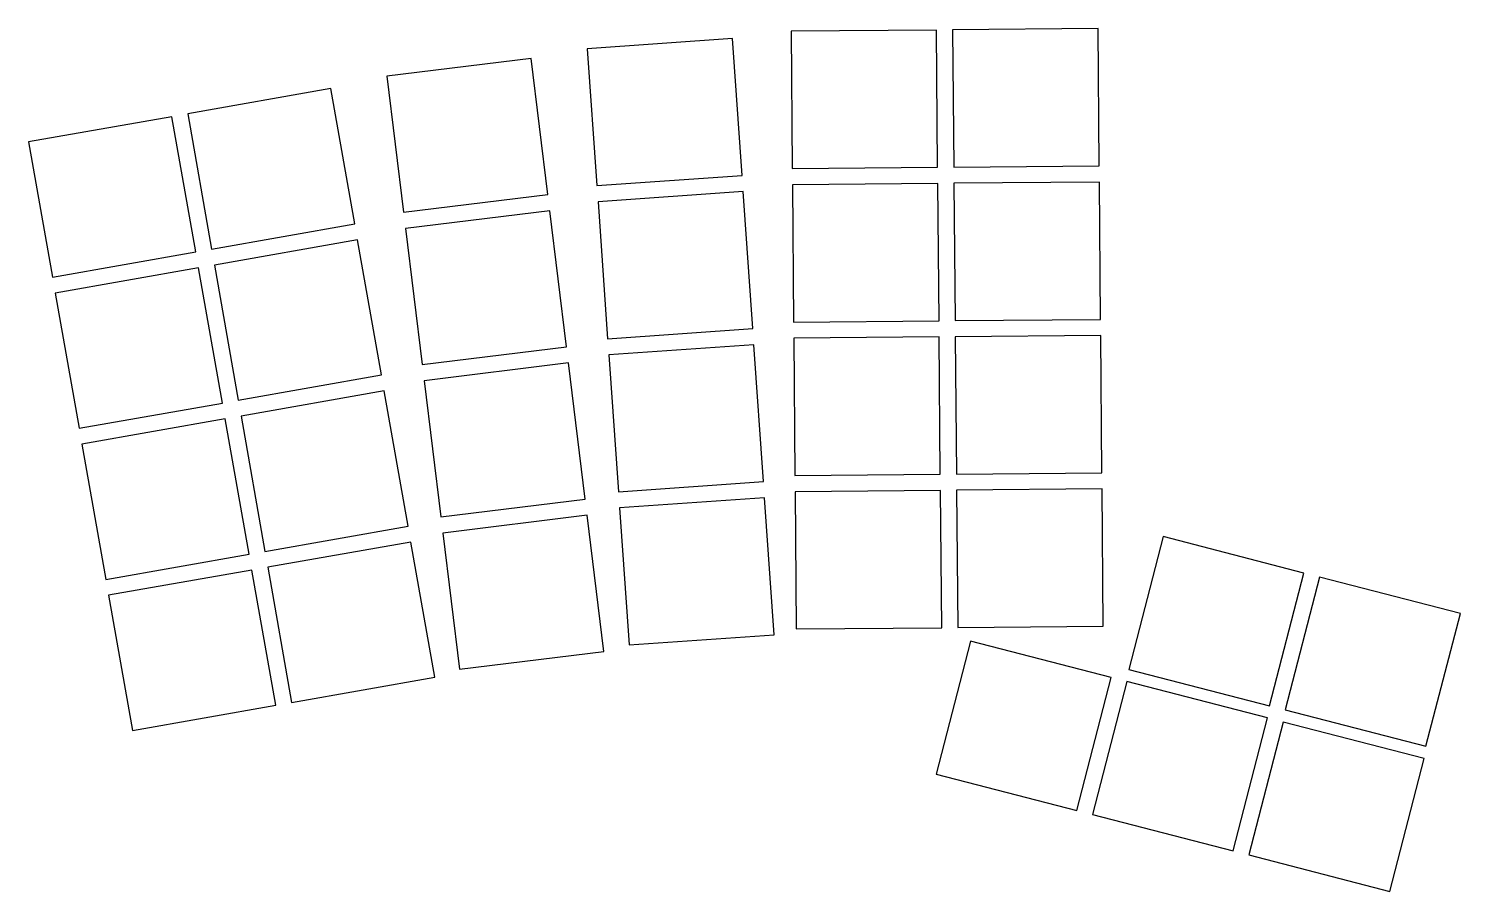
# Model space of a CAD drawing. Header units: millimetres. Extents: x 113 to 290, y -208 to -102.
import ezdxf

# ---------------------------------------------------------------- set-up
doc = ezdxf.new("R2010")
doc.units = ezdxf.units.MM

msp = doc.modelspace()

# ---------------------------------------------------------------- linework, layer by layer
for p, q in [((225.16, -101.81), (207.16, -101.97)), ((207.16, -101.97), (207.31, -118.97)), ((225.31, -118.81), (225.16, -101.81)), ((245.16, -101.64), (227.16, -101.79)), ((227.16, -101.79), (227.31, -118.79)), ((245.31, -118.64), (245.16, -101.64)), ((199.91, -102.86), (181.95, -104.12)), ((181.95, -104.12), (183.14, -121.08)), ((201.1, -119.82), (199.91, -102.86)), ((174.98, -105.32), (157.12, -107.51)), ((177.06, -122.19), (174.98, -105.32)), ((157.12, -107.51), (159.19, -124.38)), ((150.22, -109.07), (132.5, -112.2)), ((153.17, -125.81), (150.22, -109.07)), ((130.53, -112.54), (112.8, -115.67)), ((133.48, -129.29), (130.53, -112.54)), ((132.5, -112.2), (135.45, -128.94)), ((112.8, -115.67), (115.75, -132.41)), ((227.31, -118.79), (245.31, -118.64)), ((183.14, -121.08), (201.1, -119.82)), ((207.31, -118.97), (225.31, -118.81)), ((159.19, -124.38), (177.06, -122.19)), ((201.24, -121.82), (183.28, -123.07)), ((202.42, -138.78), (201.24, -121.82)), ((225.33, -120.81), (207.33, -120.97)), ((207.33, -120.97), (207.48, -137.97)), ((225.48, -137.81), (225.33, -120.81)), ((245.33, -120.64), (227.33, -120.79)), ((227.33, -120.79), (227.48, -137.79)), ((245.48, -137.64), (245.33, -120.64)), ((183.28, -123.07), (184.46, -140.03)), ((135.45, -128.94), (153.17, -125.81)), ((177.3, -124.18), (159.43, -126.37)), ((179.37, -141.05), (177.3, -124.18)), ((159.43, -126.37), (161.51, -143.24)), ((115.75, -132.41), (133.48, -129.29)), ((153.52, -127.78), (135.8, -130.91)), ((156.47, -144.52), (153.52, -127.78)), ((135.8, -130.91), (138.75, -147.65)), ((133.83, -131.26), (116.1, -134.38)), ((136.78, -148), (133.83, -131.26)), ((116.1, -134.38), (119.05, -151.12)), ((207.48, -137.97), (225.48, -137.81)), ((227.48, -137.79), (245.48, -137.64)), ((184.46, -140.03), (202.42, -138.78)), ((225.49, -139.81), (207.49, -139.97)), ((207.49, -139.97), (207.64, -156.97)), ((225.64, -156.81), (225.49, -139.81)), ((245.49, -139.64), (227.49, -139.79)), ((227.49, -139.79), (227.64, -156.79)), ((245.64, -156.64), (245.49, -139.64)), ((161.51, -143.24), (179.37, -141.05)), ((202.56, -140.77), (184.6, -142.03)), ((203.75, -157.73), (202.56, -140.77)), ((179.62, -143.03), (161.75, -145.23)), ((181.69, -159.91), (179.62, -143.03)), ((184.6, -142.03), (185.79, -158.99)), ((138.75, -147.65), (156.47, -144.52)), ((161.75, -145.23), (163.82, -162.1)), ((156.82, -146.49), (139.09, -149.62)), ((159.77, -163.24), (156.82, -146.49)), ((119.05, -151.12), (136.78, -148)), ((137.12, -149.97), (119.4, -153.09)), ((140.08, -166.71), (137.12, -149.97)), ((139.09, -149.62), (142.05, -166.36)), ((119.4, -153.09), (122.35, -169.83)), ((207.64, -156.97), (225.64, -156.81)), ((227.64, -156.79), (245.64, -156.64)), ((185.79, -158.99), (203.75, -157.73)), ((225.66, -158.81), (207.66, -158.97)), ((207.66, -158.97), (207.81, -175.97)), ((225.81, -175.81), (225.66, -158.81)), ((245.66, -158.63), (227.66, -158.79)), ((227.66, -158.79), (227.81, -175.79)), ((245.81, -175.63), (245.66, -158.63)), ((163.82, -162.1), (181.69, -159.91)), ((203.89, -159.73), (185.93, -160.98)), ((185.93, -160.98), (187.12, -177.94)), ((205.07, -176.68), (203.89, -159.73)), ((181.93, -161.89), (164.07, -164.09)), ((184, -178.77), (181.93, -161.89)), ((142.05, -166.36), (159.77, -163.24)), ((164.07, -164.09), (166.14, -180.96)), ((253.22, -164.53), (248.96, -180.99)), ((270.64, -169.04), (253.22, -164.53)), ((160.12, -165.21), (142.39, -168.33)), ((163.07, -181.95), (160.12, -165.21)), ((122.35, -169.83), (140.08, -166.71)), ((142.39, -168.33), (145.35, -185.07)), ((140.42, -168.68), (122.7, -171.8)), ((143.38, -185.42), (140.42, -168.68)), ((266.39, -185.49), (270.64, -169.04)), ((272.58, -169.54), (268.32, -186)), ((290.01, -174.04), (272.58, -169.54)), ((122.7, -171.8), (125.65, -188.55)), ((285.75, -190.5), (290.01, -174.04)), ((187.12, -177.94), (205.07, -176.68)), ((207.81, -175.97), (225.81, -175.81)), ((227.81, -175.79), (245.81, -175.63)), ((166.14, -180.96), (184, -178.77)), ((229.36, -177.48), (225.11, -193.94)), ((246.79, -181.99), (229.36, -177.48)), ((145.35, -185.07), (163.07, -181.95)), ((242.53, -198.44), (246.79, -181.99)), ((248.73, -182.49), (244.47, -198.95)), ((266.15, -186.99), (248.73, -182.49)), ((248.96, -180.99), (266.39, -185.49)), ((125.65, -188.55), (143.38, -185.42)), ((268.32, -186), (285.75, -190.5)), ((261.9, -203.45), (266.15, -186.99)), ((268.09, -187.49), (263.83, -203.95)), ((285.52, -192), (268.09, -187.49)), ((281.26, -208.46), (285.52, -192)), ((225.11, -193.94), (242.53, -198.44)), ((244.47, -198.95), (261.9, -203.45)), ((263.83, -203.95), (281.26, -208.46))]:
    msp.add_line(p, q)

doc.saveas('drawing.dxf')
